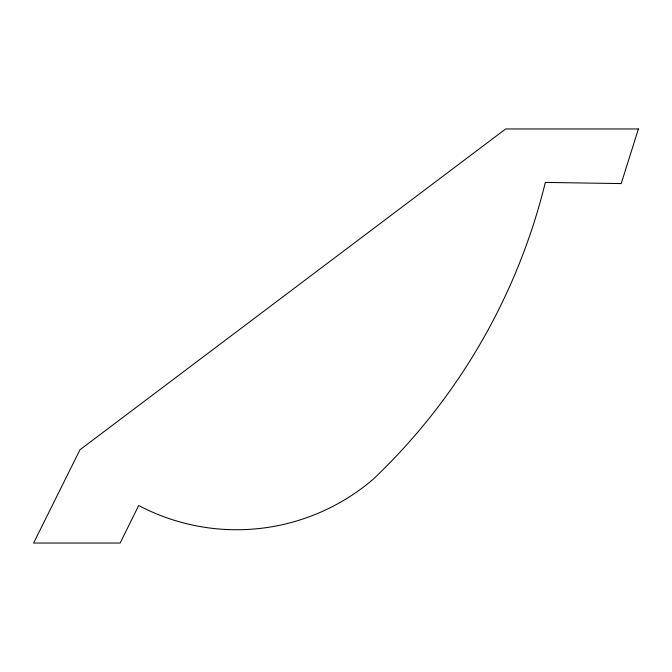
<?xml version="1.0" encoding="UTF-8"?>
<svg xmlns="http://www.w3.org/2000/svg" width="672" height="672" viewBox="0 0 672 672"><rect width="100%" height="100%" fill="white"/><g stroke="black" fill="none" stroke-linecap="round" stroke-linejoin="round"><path stroke-width="1.01" d="M638.4 128.965L621.214 183.582L545.328 182.423A609.025 609.025 0 0 1 373.414 479.027A209.95 209.95 0 0 1 138.684 505.52L120.137 543.035L33.6 543.035L79.985 449.744L505.672 128.965L638.4 128.965"/></g></svg>
